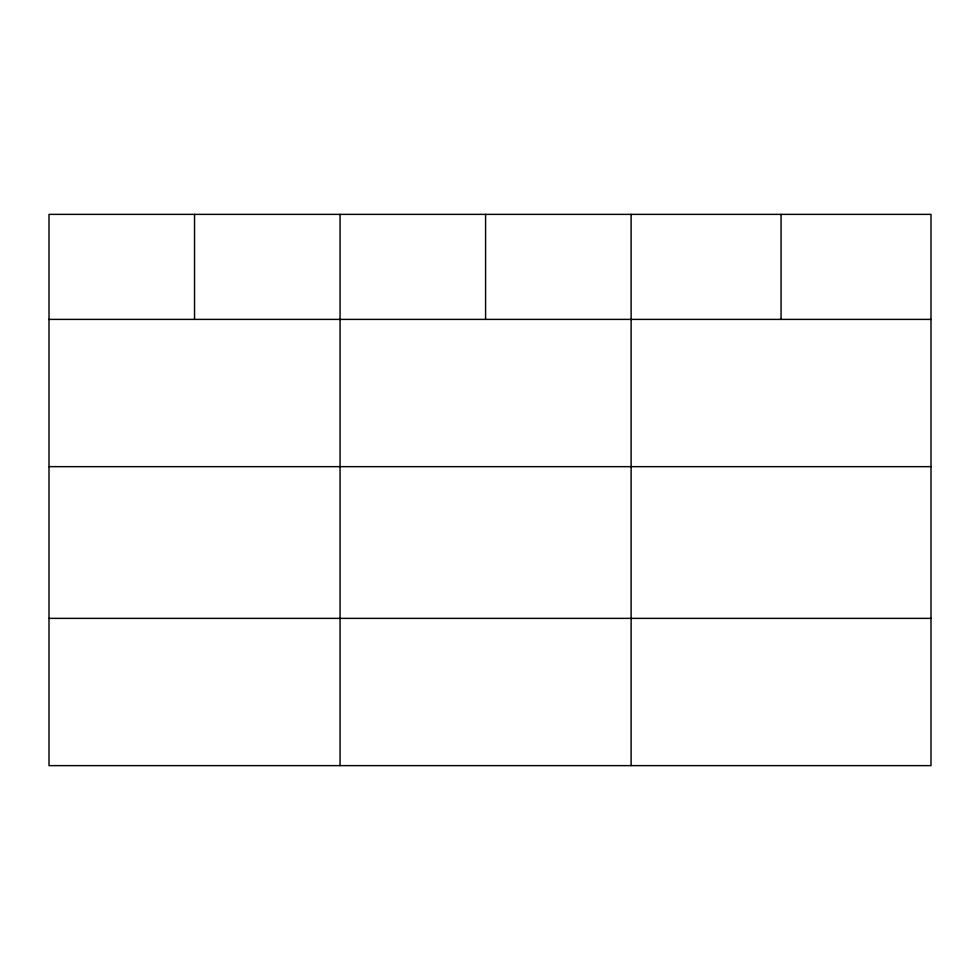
<?xml version="1.0" encoding="UTF-8"?>
<svg xmlns="http://www.w3.org/2000/svg" width="980" height="980" viewBox="0 0 980 980"><rect width="100%" height="100%" fill="white"/><g stroke="black" fill="none" stroke-linecap="round" stroke-linejoin="round"><path stroke-width="1.47" d="M931 466.652L931 214.375L49 214.375L49 765.625L931 765.625L931 466.652L49 466.652M49 319.394L931 319.394M49 618.368L931 618.368M781.06 214.375L781.06 319.394M631.12 214.375L631.12 765.625M485.59 214.375L485.59 319.394M340.06 214.375L340.06 765.625M194.53 214.375L194.53 319.394"/></g></svg>
